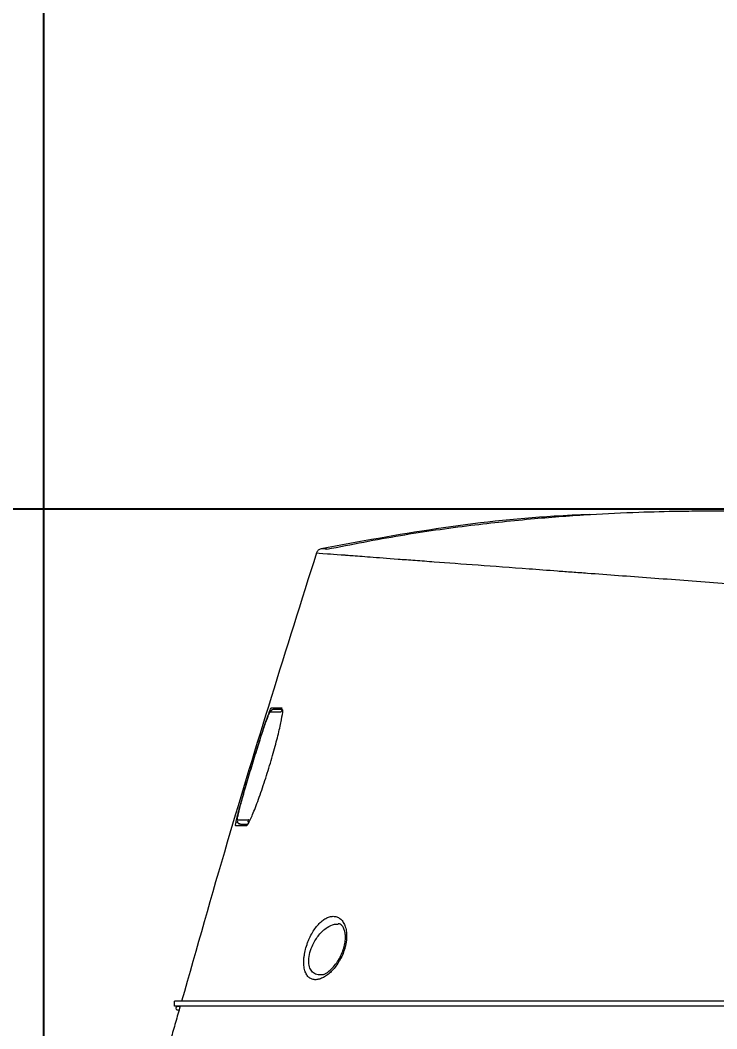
# Model space of a CAD drawing. Extents: x 3571 to 9666, y -561 to 1991.
# Drawn here: x 3723.8 to 3838.3, y 197.3 to 363.2 of the extents above; entities that cross this region are included whole.
import ezdxf

# ---------------------------------------------------------------- set-up
doc = ezdxf.new("R2010")
doc.units = 0
doc.header["$LTSCALE"] = 20
doc.header["$MEASUREMENT"] = 0
doc.layers.get('0').update_dxf_attribs({"linetype": 'CONTINUOUS'})
doc.layers.get('DEFPOINTS').update_dxf_attribs({"linetype": 'CONTINUOUS'})
doc.layers.add('6', color=6, linetype='CONTINUOUS')
doc.styles.get("Standard").update_dxf_attribs({"font": 'NanumGothic.ttf'})
doc.dimstyles.get("Standard").update_dxf_attribs({"dimtxt": 2.7, "dimasz": 2.5, "dimexe": 1.5, "dimexo": 1.5, "dimgap": 1.5, "dimtad": 1, "dimdec": 0, "dimlfac": 10, "dimzin": 0, "dimdsep": 46, "dimtxsty": 'Standard', "dimcen": 0, "dimclrt": 2, "dimadec": 0, "dimazin": 0, "dimtfac": 1, "dimtdec": 0, "dimtmove": 0, "dimatfit": 3, "dimfxl": 0, "dimtolj": 1, "dimtzin": 0, "dimarcsym": 0})

# ---------------------------------------------------------------- blocks, each defined once
blk = doc.blocks.new('*D67')
at = {"color": 3, "lineweight": -2}
for p, q in [((3908.66, 282.75), (3611.62, 282.75)), ((3616.62, -169.59), (3616.62, 262.75)), ((3751.14, -189.59), (3611.62, -189.59))]:
    blk.add_line(p, q, dxfattribs=at)
at = {"color": 3}
for points in [[(3613.29, 262.75), (3619.95, 262.75), (3616.62, 282.75)], [(3613.29, -169.59), (3619.95, -169.59), (3616.62, -189.59)]]:
    blk.add_solid(points, dxfattribs=at)
at = {"layer": 'DEFPOINTS', "color": 0}
for p in [(3616.62, 282.75), (3910.16, 282.75), (3752.64, -189.59)]:
    blk.add_point(p, dxfattribs=at)
at = {"color": 2, "insert": (3590.46, 46.58), "char_height": 30, "attachment_point": 5, "rotation": 90}
blk.add_mtext('\\A1;475', dxfattribs=at)
blk = doc.blocks.new('*D69')
at = {"color": 3, "lineweight": -2}
for p, q in [((4408.07, 227.57), (4408.07, -442.84)), ((3727.64, -191.09), (3727.64, -442.84)), ((3747.64, -437.84), (4388.07, -437.84))]:
    blk.add_line(p, q, dxfattribs=at)
at = {"color": 3}
for points in [[(3747.64, -434.5), (3747.64, -441.17), (3727.64, -437.84)], [(4388.07, -434.5), (4388.07, -441.17), (4408.07, -437.84)]]:
    blk.add_solid(points, dxfattribs=at)
at = {"layer": 'DEFPOINTS', "color": 0}
for p in [(4408.07, 229.07), (3727.64, -189.59), (4408.07, -437.84)]:
    blk.add_point(p, dxfattribs=at)
at = {"color": 2, "insert": (4067.86, -411.51), "char_height": 30, "attachment_point": 5}
blk.add_mtext('\\A1;680', dxfattribs=at)
blk = doc.blocks.new('A$C46AA2DB5')
at = {"color": 7, "linetype": 'Continuous', "lineweight": 15}
for p, q in [((2.12, 10.69), (2.12, 11.49)), ((2.32, 10.34), (2.32, 10.38)), ((2.53, 10.62), (2.99, 10.71)), ((2.57, 10.09), (2.88, 10.09))]:
    blk.add_line(p, q, dxfattribs=at)
for centre, radius, start, end in [((18.33, 58.94), 0.5, 90.0153, 162.9515), ((20.1, 58.94), 0.5, 117.109, 162.9872), ((12.94, 41.14), 0.5, 163.3845, 269.9703), ((14.69, 41.14), 0.501, 163.4317, 215.8074), ((2.57, 10.38), 0.25, 100.2052, 180.0012), ((2.57, 10.34), 0.25, 179.9994, 269.9981)]:
    blk.add_arc(centre, radius, start, end, dxfattribs=at)
for points, knots in [([(70.38, 91.53), (68.43, 91.44), (59.98, 91.07), (45.2, 89.4), (32.5, 87.05), (26.21, 85.89)], [0, 0, 0, 0, 0.131026, 0.569302, 1, 1, 1, 1]), ([(27.18, 85.83), (31.2, 86.62), (39.03, 88.16), (50.42, 89.76), (60.83, 90.87), (70.04, 91.55), (77.99, 91.93), (84.24, 92.08), (88.97, 92.13), (92.49, 92.12), (95.63, 92.09), (99.43, 92.01), (102.97, 91.9), (105.93, 91.78), (107.46, 91.71), (108.9, 91.64), (110.52, 91.55), (111.93, 91.47), (113.04, 91.4), (113.92, 91.34), (114.58, 91.3), (115.24, 91.25), (115.93, 91.2), (117.27, 91.11), (119.32, 90.96), (121.94, 90.77), (125.01, 90.55), (128.79, 90.27), (133.3, 89.94), (138.54, 89.56), (143.98, 89.17), (149.41, 88.77), (154.66, 88.39), (160.21, 87.98), (166.01, 87.56), (169.93, 87.27), (171.92, 87.13)], [0, 0, 0, 0, 0.06588, 0.12849, 0.184468, 0.23369, 0.276023, 0.311348, 0.333203, 0.351273, 0.367744, 0.383278, 0.41167, 0.424411, 0.430365, 0.4364, 0.44979, 0.466374, 0.483853, 0.504703, 0.529161, 0.556654, 0.586539, 0.618902, 0.653783, 0.682664, 0.713064, 0.744985, 0.778423, 0.813373, 0.84983, 0.878166, 0.907344, 0.937361, 0.968219, 1, 1, 1, 1]), ([(25.46, 85.22), (20.47, 69.39), (12.75, 44.91), (5.75, 20.21), (3.28, 11.49)], [0, 0, 0, 0, 0.64659, 1, 1, 1, 1]), ([(26.21, 85.89), (26.04, 85.85), (25.87, 85.77), (25.61, 85.54), (25.51, 85.38), (25.46, 85.22)], [0, 0, 0, 0, 0.5, 0.5, 1, 1, 1, 1]), ([(25.46, 85.22), (25.46, 85.22), (26.06, 85.17), (27.86, 85.04), (28.61, 84.99), (29.62, 84.91), (29.73, 84.9), (29.91, 84.89), (29.97, 84.88), (30.09, 84.87), (30.15, 84.87), (30.48, 84.84), (30.8, 84.82), (31.58, 84.76), (32.04, 84.72), (33.07, 84.65), (33.65, 84.6), (35.57, 84.46), (37.1, 84.34), (39.74, 84.14), (40.68, 84.07), (42.67, 83.92), (43.72, 83.85), (47.01, 83.6), (49.41, 83.42), (54.6, 83.04), (57.4, 82.83), (61.89, 82.5), (63.44, 82.38), (65.84, 82.2), (66.66, 82.14), (68.31, 82.02), (69.14, 81.96), (73.34, 81.65), (76.81, 81.39), (83.97, 80.86), (87.65, 80.59), (95.23, 80.03), (99.13, 79.74), (103.13, 79.44)], [0, 0, 0, 0, 0.25, 0.25, 0.375, 0.375, 0.390625, 0.390625, 0.398438, 0.398438, 0.40625, 0.40625, 0.4375, 0.4375, 0.46875, 0.46875, 0.5, 0.5, 0.5625, 0.5625, 0.59375, 0.59375, 0.625, 0.625, 0.6875, 0.6875, 0.75, 0.75, 0.78125, 0.78125, 0.796875, 0.796875, 0.8125, 0.8125, 0.875, 0.875, 0.9375, 0.9375, 1, 1, 1, 1]), ([(27.19, 85.82), (27.07, 85.83), (26.28, 85.89), (26.24, 85.89), (26.21, 85.89)], [0, 0, 0, 0, 0.142495, 1, 1, 1, 1]), ([(12.18, 40.34), (12.15, 40.34), (12.15, 40.41), (12.17, 40.61), (12.18, 40.69), (12.22, 40.88), (12.24, 41), (12.32, 41.37), (12.4, 41.68), (12.53, 42.23), (12.58, 42.42), (12.69, 42.84), (12.75, 43.05), (12.87, 43.51), (12.94, 43.74), (13.08, 44.24), (13.15, 44.5), (13.37, 45.3), (13.53, 45.86), (13.87, 47.02), (14.05, 47.63), (14.41, 48.85), (14.6, 49.47), (14.88, 50.4), (14.97, 50.71), (15.16, 51.33), (15.26, 51.64), (15.54, 52.55), (15.72, 53.14), (16, 54.01), (16.09, 54.3), (16.27, 54.85), (16.35, 55.12), (16.61, 55.9), (16.77, 56.39), (17.07, 57.3), (17.21, 57.7), (17.4, 58.23), (17.46, 58.4), (17.57, 58.7), (17.62, 58.84), (17.77, 59.22), (17.85, 59.41), (17.98, 59.67), (18.02, 59.74), (18.05, 59.74)], [0, 0, 0, 0, 0.0625, 0.0625, 0.09375, 0.09375, 0.125, 0.125, 0.1875, 0.1875, 0.21875, 0.21875, 0.25, 0.25, 0.28125, 0.28125, 0.3125, 0.3125, 0.375, 0.375, 0.4375, 0.4375, 0.5, 0.5, 0.53125, 0.53125, 0.5625, 0.5625, 0.625, 0.625, 0.65625, 0.65625, 0.6875, 0.6875, 0.75, 0.75, 0.8125, 0.8125, 0.84375, 0.84375, 0.875, 0.875, 0.9375, 0.9375, 1, 1, 1, 1]), ([(18.05, 59.74), (18.25, 59.74), (18.49, 59.74), (19.08, 59.74), (19.42, 59.74), (19.82, 59.74)], [0, 0, 0, 0, 0.5, 0.5, 1, 1, 1, 1]), ([(12.44, 41.31), (12.44, 41.31), (12.41, 41.35), (12.51, 41.94), (12.95, 43.67), (13.67, 46.25), (14.56, 49.3), (15.51, 52.41), (16.39, 55.19), (17.12, 57.35), (17.63, 58.77), (17.76, 58.95), (17.82, 59.04)], [0, 0, 0, 0, 0.011625, 0.118086, 0.229478, 0.345446, 0.463337, 0.579775, 0.692371, 0.80049, 0.906114, 1, 1, 1, 1]), ([(13.93, 40.34), (13.96, 40.36), (14.09, 40.41), (14.53, 41.19), (15.39, 43.21), (16.43, 46.11), (17.51, 49.4), (18.46, 52.65), (19.23, 55.59), (19.73, 57.86), (19.95, 59.19), (19.89, 59.37), (19.87, 59.42)], [0, 0, 0, 0, 0.035628, 0.151409, 0.27319, 0.396774, 0.515887, 0.633614, 0.742058, 0.851893, 0.959486, 1, 1, 1, 1]), ([(17.85, 59.09), (18.05, 59.09), (18.29, 59.09), (18.88, 59.09), (19.22, 59.09), (19.62, 59.09)], [0, 0, 0, 0, 0.5, 0.5, 1, 1, 1, 1]), ([(18.01, 59.33), (18.02, 59.34), (18.05, 59.37), (18.12, 59.39), (18.16, 59.41)], [0, 0, 0, 0, 0.376525, 1, 1, 1, 1]), ([(13.93, 40.34), (13.53, 40.34), (13.2, 40.34), (12.61, 40.34), (12.37, 40.34), (12.18, 40.34)], [0, 0, 0, 0, 0.5, 0.5, 1, 1, 1, 1]), ([(14.21, 41.29), (13.82, 41.29), (13.48, 41.29), (12.9, 41.29), (12.65, 41.29), (12.46, 41.29)], [0, 0, 0, 0, 0.5, 0.5, 1, 1, 1, 1]), ([(12.93, 40.65), (12.92, 40.65), (12.83, 40.64), (12.67, 40.7), (12.53, 40.83), (12.48, 40.92), (12.46, 40.96)], [0, 0, 0, 0, 0.064148, 0.406768, 0.724009, 1, 1, 1, 1]), ([(25.8, 15.11), (26.01, 15.16), (26.22, 15.24), (26.65, 15.44), (26.87, 15.57), (27.3, 15.87), (27.52, 16.05), (27.94, 16.44), (28.15, 16.67), (28.56, 17.15), (28.76, 17.41), (29.04, 17.83), (29.13, 17.98), (29.3, 18.28), (29.39, 18.44), (29.64, 18.93), (29.79, 19.26), (29.98, 19.79), (30.04, 19.98), (30.15, 20.34), (30.19, 20.52), (30.27, 20.89), (30.31, 21.07), (30.36, 21.43), (30.38, 21.62), (30.42, 22.16), (30.41, 22.51), (30.36, 23), (30.34, 23.16), (30.27, 23.46), (30.24, 23.6), (30.1, 24.01), (29.99, 24.25), (29.73, 24.67), (29.59, 24.85), (29.27, 25.13), (29.09, 25.24), (28.73, 25.39), (28.54, 25.44), (28.15, 25.47), (27.96, 25.45), (27.55, 25.37), (27.34, 25.3), (26.93, 25.1), (26.73, 24.98), (26.32, 24.67), (26.12, 24.49), (25.72, 24.09), (25.53, 23.87), (25.15, 23.37), (24.97, 23.1), (24.62, 22.51), (24.46, 22.2), (24.23, 21.71), (24.16, 21.55), (24.02, 21.2), (23.96, 21.02), (23.77, 20.49), (23.67, 20.13), (23.54, 19.57), (23.51, 19.38), (23.45, 19.02), (23.42, 18.84), (23.38, 18.48), (23.37, 18.31), (23.36, 17.96), (23.36, 17.79), (23.38, 17.3), (23.42, 17), (23.56, 16.45), (23.65, 16.21), (23.81, 15.89), (23.87, 15.8), (24.01, 15.62), (24.08, 15.55), (24.3, 15.34), (24.46, 15.23), (24.81, 15.09), (25, 15.05), (25.39, 15.04), (25.6, 15.06), (25.8, 15.11)], [0, 0, 0, 0, 0.03125, 0.03125, 0.0625, 0.0625, 0.09375, 0.09375, 0.125, 0.125, 0.15625, 0.15625, 0.171875, 0.171875, 0.1875, 0.1875, 0.21875, 0.21875, 0.234375, 0.234375, 0.25, 0.25, 0.265625, 0.265625, 0.28125, 0.28125, 0.3125, 0.3125, 0.328125, 0.328125, 0.34375, 0.34375, 0.375, 0.375, 0.40625, 0.40625, 0.4375, 0.4375, 0.46875, 0.46875, 0.5, 0.5, 0.53125, 0.53125, 0.5625, 0.5625, 0.59375, 0.59375, 0.625, 0.625, 0.65625, 0.65625, 0.6875, 0.6875, 0.703125, 0.703125, 0.71875, 0.71875, 0.75, 0.75, 0.765625, 0.765625, 0.78125, 0.78125, 0.796875, 0.796875, 0.8125, 0.8125, 0.84375, 0.84375, 0.875, 0.875, 0.890625, 0.890625, 0.90625, 0.90625, 0.9375, 0.9375, 0.96875, 0.96875, 1, 1, 1, 1]), ([(26.15, 15.83), (25.86, 15.84), (25.3, 15.88), (24.67, 16.36), (24.27, 17.13), (24.14, 18.21), (24.34, 19.5), (24.9, 21.01), (25.87, 22.53), (27.12, 23.65), (28.23, 24.2), (28.82, 24.17), (29.02, 24.16)], [0, 0, 0, 0, 0.0963464, 0.1848548, 0.2654614, 0.3468131, 0.4365913, 0.52758, 0.6580069, 0.8061379, 0.9324132, 1, 1, 1, 1]), ([(26.95, 16.07), (27.07, 16.15), (27.42, 16.35), (28.05, 16.9), (28.76, 17.74), (29.35, 18.71), (29.79, 19.71), (30.09, 20.71), (30.23, 21.69), (30.21, 22.58), (30.04, 23.31), (29.78, 23.82), (29.49, 24.1), (29.28, 24.22), (29.09, 24.2), (29.02, 24.2)], [0, 0, 0, 0, 0.053048, 0.153443, 0.255419, 0.341668, 0.421557, 0.495382, 0.564501, 0.636985, 0.708929, 0.782798, 0.861547, 0.952319, 1, 1, 1, 1]), ([(26.61, 15.87), (26.48, 15.83), (26.31, 15.8), (26.17, 15.82), (26.15, 15.83)], [0, 0, 0, 0, 0.854388, 1, 1, 1, 1]), ([(26.42, 15.88), (26.53, 15.9), (26.68, 15.93), (26.89, 16.04), (26.95, 16.07)], [0, 0, 0, 0, 0.674825, 1, 1, 1, 1]), ([(15.51, 11.49), (13.56, 11.49), (10.12, 11.49), (7.5, 11.49), (6.27, 11.49), (5.21, 11.49), (2.97, 11.49), (2.16, 11.49), (2.12, 11.49)], [0, 0, 0, 0, 0.125, 0.25, 0.3125, 0.375, 0.5, 1, 1, 1, 1]), ([(15.51, 10.69), (13.56, 10.69), (10.12, 10.69), (7.5, 10.69), (6.27, 10.69), (5.21, 10.69), (2.97, 10.69), (2.16, 10.69), (2.12, 10.69)], [0, 0, 0, 0, 0.125, 0.25, 0.3125, 0.375, 0.5, 1, 1, 1, 1]), ([(156.28, 11.49), (152.83, 11.49), (145.96, 11.49), (135.59, 11.49), (125.02, 11.49), (103.89, 11.49), (79.82, 11.49), (55.53, 11.49), (33.54, 11.49), (21.15, 11.49), (15.51, 11.49)], [0, 0, 0, 0, 0.0625, 0.125, 0.1875, 0.25, 0.5, 0.625, 0.75, 1, 1, 1, 1]), ([(156.28, 10.69), (152.83, 10.69), (145.96, 10.69), (135.59, 10.69), (125.02, 10.69), (103.89, 10.69), (79.82, 10.69), (55.53, 10.69), (33.54, 10.69), (21.15, 10.69), (15.51, 10.69)], [0, 0, 0, 0, 0.0625, 0.125, 0.1875, 0.25, 0.5, 0.625, 0.75, 1, 1, 1, 1])]:
    blk.add_open_spline(points, degree=3, knots=knots, dxfattribs=at)
for points, degree in [([(17.82, 59.04), (17.85, 59.09)], 1), ([(19.84, 59.44), (18.33, 59.44)], 1), ([(19.62, 59.09), (19.64, 59.09), (19.66, 59.08), (19.67, 59.06)], 3), ([(12.46, 41.29), (12.44, 41.31)], 1), ([(12.94, 40.64), (14.17, 40.64)], 1), ([(14.27, 41.36), (14.21, 41.29)], 1), ([(3.05, 10.69), (0, 0.04)], 1)]:
    blk.add_open_spline(points, degree=degree, dxfattribs=at)

msp = doc.modelspace()

# ---------------------------------------------------------------- linework, layer by layer
at = {"layer": '6'}
msp.add_lwpolyline([(5017.65, 1735.45), (3727.64, 1735.45), (3727.64, -189.59)], dxfattribs=at)

# ---------------------------------------------------------------- block references
msp.add_blockref('A$C46AA2DB5', (3747.07, 190.37))

# ---------------------------------------------------------------- dimensions: what is measured, and where the dimension line sits
dim = msp.add_linear_dim(base=(3616.62, 282.75), p1=(3752.64, -189.59), p2=(3910.16, 282.75), angle=90, text='475', dimstyle='Standard', override={"dimtxt": 30, "dimasz": 20, "dimexe": 5, "dimgap": 10, "dimlfac": 1, "dimzin": 12, "dimclrd": 3, "dimclre": 3, "dimazin": 2, "dimarcsym": 1})
dim.commit()
dim.dimension.update_dxf_attribs({"geometry": '*D67', "text_midpoint": (3616.62, 46.58), "dimtype": 160})
dim = msp.add_linear_dim(base=(4408.07, -437.84), p1=(3727.64, -189.59), p2=(4408.07, 229.07), dimstyle='Standard', override={"dimtxt": 30, "dimasz": 20, "dimexe": 5, "dimgap": 10, "dimlfac": 1, "dimzin": 12, "dimclrd": 3, "dimclre": 3, "dimazin": 2, "dimarcsym": 1})
dim.commit()
dim.dimension.update_dxf_attribs({"geometry": '*D69', "text_midpoint": (4067.86, -411.51)})

doc.saveas('drawing.dxf')
